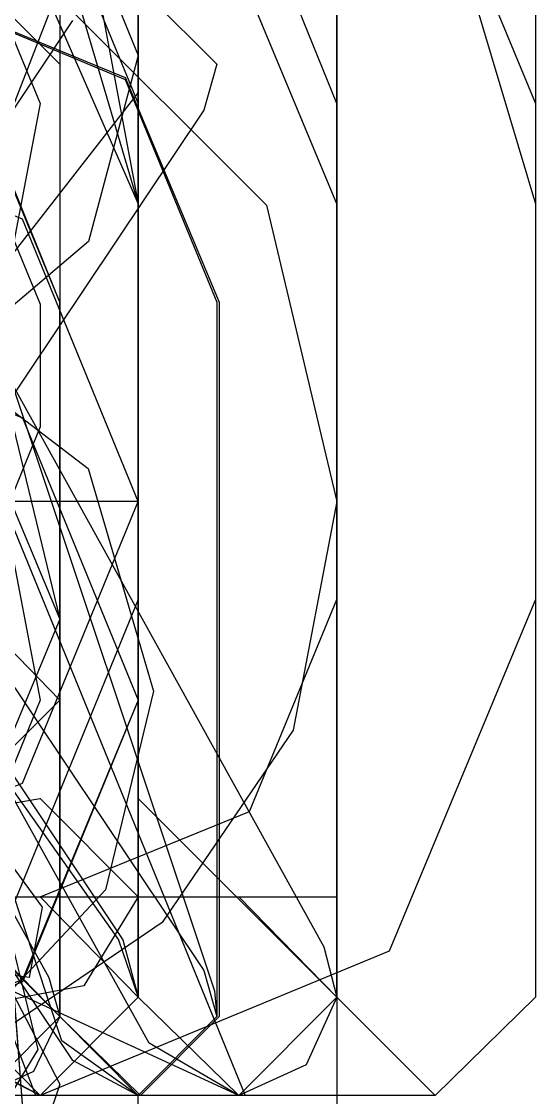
# Model space of a CAD drawing. Extents: x -1 to 315, y 0 to 224.
# Drawn here: x 0.715 to 1.059, y 222.519 to 223.237 of the extents above; entities that cross this region are included whole.
import ezdxf

# ---------------------------------------------------------------- set-up
doc = ezdxf.new("R2010")
doc.units = 0
doc.header["$MEASUREMENT"] = 0
doc.layers.add('UNDERLAY', color=8, linetype='Continuous')

msp = doc.modelspace()

# ---------------------------------------------------------------- linework, layer by layer
at = {"layer": 'UNDERLAY'}
for p, q in [((0.9261, 223.77788), (0.9261, 222.5862)), ((0.79338, 222.5862), (0.79338, 223.7105)), ((0.79338, 223.57927), (0.79338, 222.78446)), ((0.79338, 223.57927), (0.79338, 222.78446)), ((0.79338, 223.57927), (0.79338, 222.78446)), ((0.52795, 223.53693), (0.84443, 222.59043)), ((0.74088, 223.52529), (0.74088, 222.57314)), ((0.48566, 223.44662), (0.86485, 222.52058)), ((0.7263, 223.37818), (0.79338, 223.21485)), ((0.7263, 223.37818), (0.79338, 223.21485)), ((0.79338, 223.38101), (0.79338, 222.65322)), ((0.79338, 223.38101), (0.79338, 222.5862)), ((0.79338, 223.38101), (0.79338, 222.71884)), ((0.79338, 223.38101), (0.79338, 222.5862)), ((0.79338, 223.38101), (0.79338, 222.5862)), ((0.79338, 223.38101), (0.79338, 222.5862)), ((0.79338, 222.5862), (0.79338, 223.38101)), ((0.79338, 223.38101), (0.79338, 222.5862)), ((0.79338, 223.38101), (0.79338, 222.71884)), ((0.79338, 223.38101), (0.79338, 222.5862)), ((0.79338, 223.38101), (0.79338, 222.5862)), ((0.79338, 223.38101), (0.79338, 222.71884)), ((0.79338, 223.38101), (0.79338, 222.5862)), ((0.79338, 223.38101), (0.79338, 222.5862)), ((0.79338, 223.38101), (0.79338, 222.71884)), ((0.79338, 223.38101), (0.79338, 222.5862)), ((0.79338, 223.38101), (0.79338, 222.5862)), ((0.79338, 223.38101), (0.79338, 222.65322)), ((0.79338, 223.38101), (0.79338, 222.5862)), ((0.79338, 222.5862), (0.79338, 223.38101)), ((0.9261, 223.38101), (0.9261, 222.5862)), ((0.9261, 223.38101), (0.9261, 222.5862)), ((0.9261, 223.38101), (0.9261, 222.5862)), ((0.9261, 223.38101), (0.9261, 222.5862)), ((0.9261, 222.65322), (0.9261, 223.38101)), ((1.05881, 223.38101), (1.05881, 222.5862)), ((0.65046, 223.36936), (0.72775, 223.18274)), ((0.71609, 223.36936), (0.79338, 223.18274)), ((0.71609, 223.36936), (0.79338, 223.18274)), ((0.71609, 223.36936), (0.79338, 223.18274)), ((0.71609, 223.36936), (0.79338, 223.18274)), ((0.98152, 223.36936), (1.05881, 223.18274)), ((0.98152, 223.36936), (1.05881, 223.18274)), ((0.98152, 223.36936), (1.05881, 223.18274)), ((0.68546, 223.36196), (0.79338, 223.11572)), ((0.53087, 223.3168), (0.91735, 222.61971)), ((1.0034, 223.30093), (1.05881, 223.11572)), ((0.73942, 223.29775), (0.79338, 223.11572)), ((0.73942, 223.29775), (0.79338, 223.11572)), ((0.9261, 223.18274), (0.88818, 223.27588)), ((0.9261, 223.18274), (0.88818, 223.27588)), ((0.9261, 223.18274), (0.88818, 223.27588)), ((0.63441, 223.26141), (0.78463, 223.19862)), ((0.63587, 223.26141), (0.78463, 223.20003)), ((0.74088, 223.26141), (0.65192, 223.03246)), ((0.68838, 223.26141), (0.74088, 223.20885)), ((0.68838, 223.26141), (0.74088, 223.20885)), ((0.68838, 223.26141), (0.74088, 223.20885)), ((0.68838, 223.26141), (0.74088, 223.20885)), ((0.68838, 223.26141), (0.74088, 223.20885)), ((0.73796, 223.25577), (0.87906, 223.11475)), ((0.73796, 223.25577), (0.87906, 223.11475)), ((0.79338, 223.26141), (0.84588, 223.20885)), ((0.9261, 223.11572), (0.86776, 223.25577)), ((0.76932, 223.24413), (0.79338, 223.11572)), ((0.76932, 223.24413), (0.79338, 223.11572)), ((0.76932, 223.24413), (0.79338, 223.11572)), ((0.76932, 223.24413), (0.79338, 223.11572)), ((0.76932, 223.24413), (0.79338, 223.11572)), ((0.76932, 223.24413), (0.79338, 223.11572)), ((0.76932, 223.24413), (0.79338, 223.11572)), ((0.52941, 222.90723), (0.74963, 223.23813)), ((0.79338, 223.21485), (0.76011, 223.09049)), ((0.79338, 223.21485), (0.76011, 223.09049)), ((0.80068, 222.55551), (0.43607, 223.21203)), ((0.74088, 223.20885), (0.74088, 222.57314)), ((0.74088, 223.20885), (0.74088, 222.57314)), ((0.74088, 223.20885), (0.74088, 222.57314)), ((0.74088, 223.20885), (0.74088, 222.57314)), ((0.74088, 223.20885), (0.74088, 222.57314)), ((0.84588, 223.20885), (0.83713, 223.17816)), ((0.78463, 223.20003), (0.84734, 223.0501)), ((0.78463, 223.19862), (0.84588, 223.0501)), ((0.79338, 223.19015), (0.52941, 222.85149)), ((0.79338, 223.19015), (0.52941, 222.85149)), ((0.79338, 222.5862), (0.79338, 223.19015)), ((0.79338, 222.5862), (0.79338, 223.19015)), ((0.71609, 223.10549), (0.52941, 223.18274)), ((0.71609, 223.10549), (0.52941, 223.18274)), ((0.83713, 223.17816), (0.64462, 222.891)), ((0.72775, 223.18274), (0.70478, 223.06231)), ((0.79338, 223.18274), (0.79338, 222.5862)), ((0.79338, 223.18274), (0.79338, 222.78446)), ((0.79338, 223.18274), (0.79338, 222.78446)), ((0.79338, 223.18274), (0.79338, 222.78446)), ((0.9261, 222.5862), (0.9261, 223.18274)), ((0.9261, 222.5862), (0.9261, 223.18274)), ((0.9261, 222.5862), (0.9261, 223.18274)), ((1.05881, 223.18274), (1.05881, 222.5862)), ((1.05881, 223.18274), (1.05881, 222.5862)), ((1.05881, 223.18274), (1.05881, 222.5862)), ((0.4244, 223.15629), (0.73359, 222.59925)), ((0.69421, 223.13018), (0.72775, 223.04869)), ((0.69421, 223.13018), (0.72775, 223.04869)), ((0.74088, 223.0501), (0.71025, 223.12595)), ((0.74088, 223.0501), (0.71025, 223.12454)), ((0.79338, 223.11572), (0.79338, 222.9171)), ((0.79338, 223.11572), (0.79338, 222.85149)), ((0.79338, 223.11572), (0.79338, 222.85149)), ((0.79338, 223.11572), (0.79338, 222.9171)), ((0.79338, 223.11572), (0.79338, 222.85149)), ((0.79338, 223.11572), (0.79338, 222.9171)), ((0.79338, 223.11572), (0.79338, 222.85149)), ((0.79338, 223.11572), (0.79338, 222.85149)), ((0.79338, 223.11572), (0.79338, 223.11572)), ((0.79338, 223.11572), (0.79338, 222.85149)), ((0.79338, 223.11572), (0.79338, 222.85149)), ((0.87906, 223.11475), (0.9261, 222.9171)), ((0.87906, 223.11475), (0.9261, 222.9171)), ((0.9261, 222.85149), (0.9261, 223.11572)), ((1.05881, 223.11572), (1.05881, 222.85149)), ((0.79338, 222.9171), (0.71609, 223.10549)), ((0.79338, 222.9171), (0.71609, 223.10549)), ((0.76011, 223.09049), (0.66066, 223.00636)), ((0.76011, 223.09049), (0.66066, 223.00636)), ((0.64754, 223.06174), (0.74088, 222.83843)), ((0.52941, 223.0501), (0.71609, 222.97284)), ((0.52941, 223.0501), (0.71609, 222.97284)), ((0.72775, 223.04869), (0.72775, 222.96684)), ((0.72775, 223.04869), (0.72775, 222.96684)), ((0.74088, 222.57314), (0.74088, 223.0501)), ((0.74088, 222.57314), (0.74088, 223.0501)), ((0.84588, 223.0501), (0.84588, 222.57314)), ((0.84734, 223.0501), (0.84734, 222.57314)), ((0.48274, 223.0441), (0.78026, 222.6243)), ((0.48274, 223.0441), (0.78026, 222.6243)), ((0.64316, 223.02823), (0.75984, 222.93897)), ((0.70291, 222.99546), (0.74088, 222.83843)), ((0.54253, 222.98448), (0.78317, 222.6243)), ((0.54253, 222.98448), (0.78317, 222.6243)), ((0.54253, 222.98448), (0.78317, 222.6243)), ((0.71609, 222.97284), (0.79338, 222.78446)), ((0.71609, 222.97284), (0.79338, 222.78446)), ((0.72775, 222.96684), (0.69421, 222.88535)), ((0.72775, 222.96684), (0.69421, 222.88535)), ((0.75984, 222.93897), (0.80359, 222.79046)), ((0.79338, 222.9171), (0.26397, 222.9171)), ((0.79338, 222.9171), (0.26397, 222.9171)), ((0.79338, 222.9171), (0.26397, 222.9171)), ((0.71609, 222.72907), (0.79338, 222.9171)), ((0.71609, 222.72907), (0.79338, 222.9171)), ((0.9261, 222.9171), (0.89688, 222.76435)), ((0.9261, 222.9171), (0.89688, 222.76435)), ((0.70478, 222.90445), (0.72775, 222.78446)), ((0.64462, 222.891), (0.83713, 222.60384)), ((0.74963, 222.54386), (0.52941, 222.87336)), ((0.79338, 222.85149), (0.69712, 222.61689)), ((0.79338, 222.85149), (0.69712, 222.61689)), ((0.79338, 222.85149), (0.69712, 222.61689)), ((0.79338, 222.85149), (0.69712, 222.61689)), ((0.79338, 222.85149), (0.69712, 222.61689)), ((0.79338, 222.85149), (0.69712, 222.61689)), ((0.79338, 222.85149), (0.69712, 222.61689)), ((0.86776, 222.71002), (0.9261, 222.85149)), ((1.05881, 222.85149), (0.9611, 222.61689)), ((0.59212, 222.83279), (0.72921, 222.64617)), ((0.74088, 222.83843), (0.64754, 222.61407)), ((0.74088, 222.83843), (0.64754, 222.61407)), ((0.68838, 222.83843), (0.74088, 222.78446)), ((0.74088, 222.83843), (0.74088, 222.83843)), ((0.72483, 222.52058), (0.61691, 222.80069)), ((0.80359, 222.79046), (0.7715, 222.65781)), ((0.72775, 222.78446), (0.65046, 222.59643)), ((0.74234, 222.55692), (0.6665, 222.78446)), ((0.74088, 222.78446), (0.68838, 222.73189)), ((0.79338, 222.78446), (0.71609, 222.59784)), ((0.79338, 222.78446), (0.71609, 222.59643)), ((0.79338, 222.78446), (0.71609, 222.59643)), ((0.79338, 222.78446), (0.71609, 222.59643)), ((0.79338, 222.78446), (0.71609, 222.59643)), ((0.79338, 222.78446), (0.71609, 222.59643)), ((0.79338, 222.78446), (0.71609, 222.59784)), ((0.79338, 222.78446), (0.71609, 222.59784)), ((0.79338, 222.78446), (0.79338, 222.78446)), ((0.79338, 222.78446), (0.79338, 222.78446)), ((0.89688, 222.76435), (0.80942, 222.63594)), ((0.89688, 222.76435), (0.80942, 222.63594)), ((0.63441, 222.73366), (0.74088, 222.52799)), ((0.52941, 222.65322), (0.71609, 222.72907)), ((0.52941, 222.65322), (0.71609, 222.72907)), ((0.70296, 222.71461), (0.72775, 222.71884)), ((0.70296, 222.71461), (0.72775, 222.71884)), ((0.72775, 222.71884), (0.79338, 222.65322)), ((0.72775, 222.71884), (0.72775, 222.71884)), ((0.72775, 222.71884), (0.79338, 222.65322)), ((0.72775, 222.71884), (0.72775, 222.71884)), ((0.79338, 222.71884), (0.85901, 222.65322)), ((0.79338, 222.71884), (0.85901, 222.65322)), ((0.79338, 222.71884), (0.85901, 222.65322)), ((0.79338, 222.71884), (0.85901, 222.65322)), ((0.72775, 222.65322), (0.86776, 222.71002)), ((0.68983, 222.69979), (0.7263, 222.55127)), ((0.39669, 222.65322), (0.72775, 222.65322)), ((0.39669, 222.65322), (0.72775, 222.65322)), ((0.39669, 222.65322), (0.72775, 222.65322)), ((0.46378, 222.65322), (0.72775, 222.65322)), ((0.66213, 222.65322), (0.72775, 222.65322)), ((0.66213, 222.65322), (0.9261, 222.65322)), ((0.7715, 222.65781), (0.67817, 222.55833)), ((0.72775, 222.65322), (0.79338, 222.5862)), ((0.72775, 222.65322), (0.79338, 222.5862)), ((0.72775, 222.65322), (0.79338, 222.5862)), ((0.72775, 222.65322), (0.79338, 222.5862)), ((0.79338, 222.65322), (0.75692, 222.59361)), ((0.79338, 222.65322), (0.75692, 222.59361)), ((0.79338, 222.65322), (0.86047, 222.65322)), ((0.79338, 222.65322), (0.86047, 222.65322)), ((0.85901, 222.65322), (0.9261, 222.5862)), ((0.85901, 222.65322), (0.9261, 222.5862)), ((0.85901, 222.65322), (0.9261, 222.5862)), ((0.85901, 222.65322), (0.9261, 222.5862)), ((0.86047, 222.65322), (0.9261, 222.5862)), ((0.86047, 222.65322), (0.9261, 222.5862)), ((0.72921, 222.64617), (0.72046, 222.59925)), ((0.80942, 222.63594), (0.68172, 222.54942)), ((0.80942, 222.63594), (0.68172, 222.54942)), ((0.68692, 222.62712), (0.74088, 222.57314)), ((0.68838, 222.62712), (0.74088, 222.57314)), ((0.68838, 222.62712), (0.74088, 222.57314)), ((0.78026, 222.6243), (0.79338, 222.5862)), ((0.78026, 222.6243), (0.79338, 222.5862)), ((0.78317, 222.6243), (0.79338, 222.5862)), ((0.78317, 222.6243), (0.79338, 222.5862)), ((0.78317, 222.6243), (0.79338, 222.5862)), ((0.9611, 222.61689), (0.72775, 222.52058)), ((0.91735, 222.61971), (0.9261, 222.5862)), ((0.72046, 222.59925), (0.67525, 222.60525)), ((0.83713, 222.60384), (0.84588, 222.57314)), ((0.71609, 222.59784), (0.52941, 222.52058)), ((0.71609, 222.59784), (0.52941, 222.52058)), ((0.71609, 222.59784), (0.52941, 222.52058)), ((0.71609, 222.59643), (0.52941, 222.52058)), ((0.71609, 222.59643), (0.52941, 222.52058)), ((0.71609, 222.59643), (0.52941, 222.52058)), ((0.71609, 222.59643), (0.52941, 222.52058)), ((0.71609, 222.59643), (0.52941, 222.52058)), ((0.73359, 222.59925), (0.74088, 222.57314)), ((0.75692, 222.59361), (0.36315, 222.52058)), ((0.75692, 222.59361), (0.36315, 222.52058)), ((0.86047, 222.52058), (0.70879, 222.59043)), ((0.86047, 222.52058), (0.70879, 222.59043)), ((0.86047, 222.52058), (0.70879, 222.59043)), ((0.86047, 222.52058), (0.70879, 222.59043)), ((0.71025, 222.58902), (0.72192, 222.43591)), ((0.71025, 222.58761), (0.72192, 222.43591)), ((0.84443, 222.59043), (0.84588, 222.57314)), ((0.72775, 222.52058), (0.66213, 222.5862)), ((0.72775, 222.52058), (0.66213, 222.5862)), ((0.72775, 222.52058), (0.66213, 222.5862)), ((0.72775, 222.52058), (0.66213, 222.5862)), ((0.72775, 222.52058), (0.66213, 222.5862)), ((0.72775, 222.52058), (0.66213, 222.5862)), ((0.72775, 222.52058), (0.66213, 222.5862)), ((0.72775, 222.52058), (0.66213, 222.5862)), ((0.79338, 222.5862), (0.72775, 222.52058)), ((0.79338, 222.5862), (0.72775, 222.52058)), ((0.79338, 222.5862), (0.72775, 222.52058)), ((0.79338, 222.5862), (0.72775, 222.52058)), ((0.79338, 222.5862), (0.72775, 222.52058)), ((0.79338, 222.5862), (0.72775, 222.52058)), ((0.79338, 222.5862), (0.72775, 222.52058)), ((0.79338, 222.5862), (0.72775, 222.52058)), ((0.79338, 222.5862), (0.72775, 222.52058)), ((0.79338, 222.5862), (0.72775, 222.52058)), ((0.79338, 222.5862), (0.72775, 222.52058)), ((0.79338, 222.5862), (0.72775, 222.52058)), ((0.79338, 222.5862), (0.72775, 222.52058)), ((0.79338, 222.5862), (0.72775, 222.52058)), ((0.79338, 222.5862), (0.72775, 222.52058)), ((0.79338, 222.5862), (0.72775, 222.52058)), ((0.79338, 222.5862), (0.72775, 222.52058)), ((0.79338, 222.5862), (0.72775, 222.52058)), ((0.79338, 222.5862), (0.72775, 222.52058)), ((0.79338, 222.5862), (0.72775, 222.52058)), ((0.79338, 222.5862), (0.72775, 222.52058)), ((0.79338, 222.5862), (0.72775, 222.52058)), ((0.86047, 222.52058), (0.79338, 222.5862)), ((0.86047, 222.52058), (0.79338, 222.5862)), ((0.86047, 222.52058), (0.79338, 222.5862)), ((0.86047, 222.52058), (0.79338, 222.5862)), ((0.86047, 222.52058), (0.79338, 222.5862)), ((0.9261, 222.5862), (0.86047, 222.52058)), ((0.9261, 222.5862), (0.86047, 222.52058)), ((0.9261, 222.5862), (0.86047, 222.52058)), ((0.9261, 222.5862), (0.86047, 222.52058)), ((0.9261, 222.5862), (0.86047, 222.52058)), ((0.9261, 222.5862), (0.86047, 222.52058)), ((0.9261, 222.5862), (0.86047, 222.52058)), ((0.9261, 222.5862), (0.86047, 222.52058)), ((0.9261, 222.5862), (0.86047, 222.52058)), ((0.9261, 222.5862), (0.90568, 222.54104)), ((0.9261, 222.5862), (0.9261, 222.38794)), ((0.9261, 222.5862), (0.9261, 222.5862)), ((0.99173, 222.52058), (0.9261, 222.5862)), ((0.99173, 222.52058), (0.9261, 222.5862)), ((0.9261, 222.5862), (0.9261, 222.5862)), ((0.99173, 222.52058), (0.9261, 222.5862)), ((0.9261, 222.5862), (0.9261, 222.5862)), ((0.9261, 222.5862), (0.9261, 222.5862)), ((0.9261, 222.5862), (0.9261, 222.38794)), ((1.05881, 222.5862), (0.99173, 222.52058)), ((1.05881, 222.5862), (0.99173, 222.52058)), ((1.05881, 222.5862), (0.99173, 222.52058)), ((1.05881, 222.5862), (0.99173, 222.52058)), ((0.74088, 222.57314), (0.68838, 222.52058)), ((0.74088, 222.57314), (0.68838, 222.52058)), ((0.74088, 222.57314), (0.68838, 222.52058)), ((0.74088, 222.57314), (0.68838, 222.52058)), ((0.74088, 222.57314), (0.68838, 222.52058)), ((0.74088, 222.57314), (0.68838, 222.52058)), ((0.74088, 222.57314), (0.68838, 222.52058)), ((0.74088, 222.57314), (0.68838, 222.52058)), ((0.74088, 222.57314), (0.68838, 222.52058)), ((0.74088, 222.57314), (0.72338, 222.53646)), ((0.74088, 222.57314), (0.74088, 222.57314)), ((0.79338, 222.52058), (0.74088, 222.57314)), ((0.74088, 222.57314), (0.74088, 222.57314)), ((0.74088, 222.57314), (0.74088, 222.57314)), ((0.79484, 222.52058), (0.74088, 222.57314)), ((0.84588, 222.57314), (0.79338, 222.52058)), ((0.84588, 222.57314), (0.79338, 222.52058)), ((0.84588, 222.57314), (0.79338, 222.52058)), ((0.84734, 222.57314), (0.79484, 222.52058)), ((0.84588, 222.57314), (0.84588, 222.57314)), ((0.79338, 222.52058), (0.74234, 222.55692)), ((0.86047, 222.52058), (0.80068, 222.55551)), ((0.7263, 222.55127), (0.64754, 222.42145)), ((0.72775, 222.52058), (0.67233, 222.54986)), ((0.72775, 222.52058), (0.67233, 222.54986)), ((0.72775, 222.52058), (0.67233, 222.54986)), ((0.72775, 222.52058), (0.67233, 222.54845)), ((0.72775, 222.52058), (0.67233, 222.54845)), ((0.79338, 222.52058), (0.74963, 222.54386)), ((0.90568, 222.54104), (0.86047, 222.52058)), ((0.72338, 222.53646), (0.68838, 222.52058)), ((0.74088, 222.52799), (0.7263, 222.48424)), ((0.99173, 222.52058), (0.39232, 222.52058)), ((0.72775, 222.52058), (0.39669, 222.52058)), ((0.79338, 222.52058), (0.39669, 222.52058)), ((0.72775, 222.52058), (0.39669, 222.52058)), ((0.72775, 222.52058), (0.39669, 222.52058)), ((0.72775, 222.52058), (0.39669, 222.52058)), ((0.72775, 222.52058), (0.39669, 222.52058)), ((0.72775, 222.52058), (0.39669, 222.52058)), ((0.72775, 222.52058), (0.39669, 222.52058)), ((0.72775, 222.52058), (0.39669, 222.52058)), ((0.79338, 222.52058), (0.39669, 222.52058)), ((0.72775, 222.52058), (0.46378, 222.52058)), ((0.72775, 222.52058), (0.66213, 222.52058)), ((0.86485, 222.52058), (0.72483, 222.52058)), ((0.79338, 222.38794), (0.79338, 222.52058)), ((0.79338, 222.38794), (0.79338, 222.52058)), ((0.99173, 222.52058), (0.99173, 222.52058))]:
    msp.add_line(p, q, dxfattribs=at)

doc.saveas('drawing.dxf')
